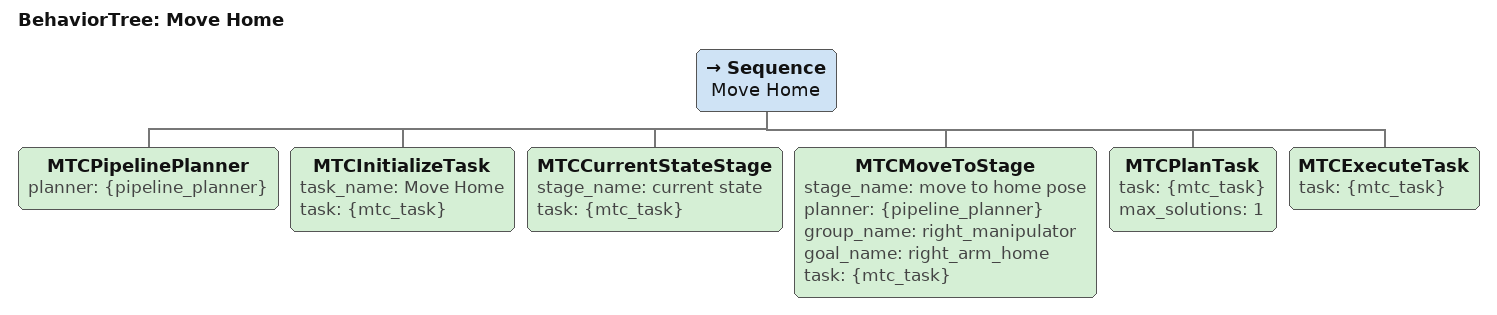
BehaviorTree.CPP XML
<?xml version="1.0" encoding="UTF-8"?>
<root BTCPP_format="4">
  <BehaviorTree ID="Move Home">
      <Sequence name="Move Home">
        <MTCPipelinePlanner planner="{pipeline_planner}"/>
        <MTCInitializeTask task_name="Move Home"
                           task="{mtc_task}"/>
        <MTCCurrentStateStage stage_name="current state"
                              task="{mtc_task}"/>
        <MTCMoveToStage stage_name="move to home pose"
                        planner="{pipeline_planner}"
                        group_name="right_manipulator"
                        goal_name="right_arm_home"
                        task="{mtc_task}"/>
        <MTCPlanTask task="{mtc_task}"
                     max_solutions="1"/>
        <MTCExecuteTask task="{mtc_task}"/>
      </Sequence>
  </BehaviorTree>
</root>
